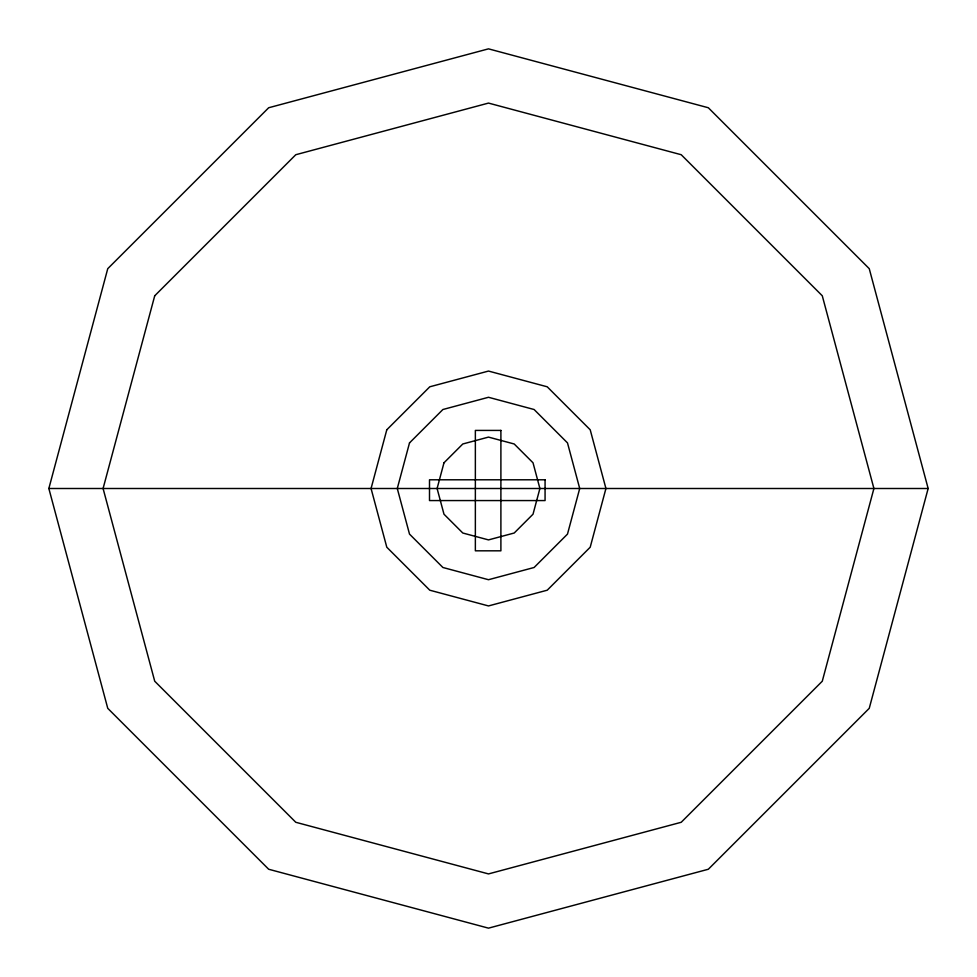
<?xml version="1.0" encoding="UTF-8"?>
<svg xmlns="http://www.w3.org/2000/svg" width="977" height="977" viewBox="0 0 977 977"><rect width="100%" height="100%" fill="white"/><g stroke="black" fill="none" stroke-linecap="round" stroke-linejoin="round"><path stroke-width="1.47" d="M48.85 488.5L107.751 268.675L268.675 107.751L488.5 48.85L708.325 107.751L869.249 268.675L928.15 488.5L869.249 708.325L708.325 869.249L488.5 928.15L268.675 869.249L107.751 708.325L48.85 488.5L928.15 488.5M154.72 295.787L103.086 488.5L154.72 681.213L295.787 822.28L488.5 873.914L681.213 822.28L822.28 681.213L873.914 488.5L822.28 295.787L681.213 154.72L488.5 103.086L295.787 154.72L154.72 295.787M386.794 429.782L371.065 488.5L386.794 547.218L429.782 590.206L488.5 605.935L547.218 590.206L590.206 547.218L605.935 488.5L590.206 429.782L547.218 386.794L488.5 371.065L429.782 386.794L386.794 429.782M409.51 442.899L397.285 488.5L409.51 534.101L442.899 567.49L488.5 579.715L534.101 567.49L567.49 534.101L579.715 488.5L567.49 442.899L534.101 409.51L488.5 397.285L442.899 409.51L409.51 442.899M443.985 462.793L437.098 488.5L443.985 514.207L462.793 533.015L488.5 539.902L514.207 533.015L533.015 514.207L539.902 488.5L533.015 462.793L514.207 443.985L488.5 437.098L462.793 443.985L443.985 462.793M500.896 430.417L475.359 430.417L475.359 550.82L500.896 550.82L500.896 430.417M545.068 479.792L429.501 479.792L429.501 500.566L545.068 500.566L545.068 479.792"/></g></svg>
